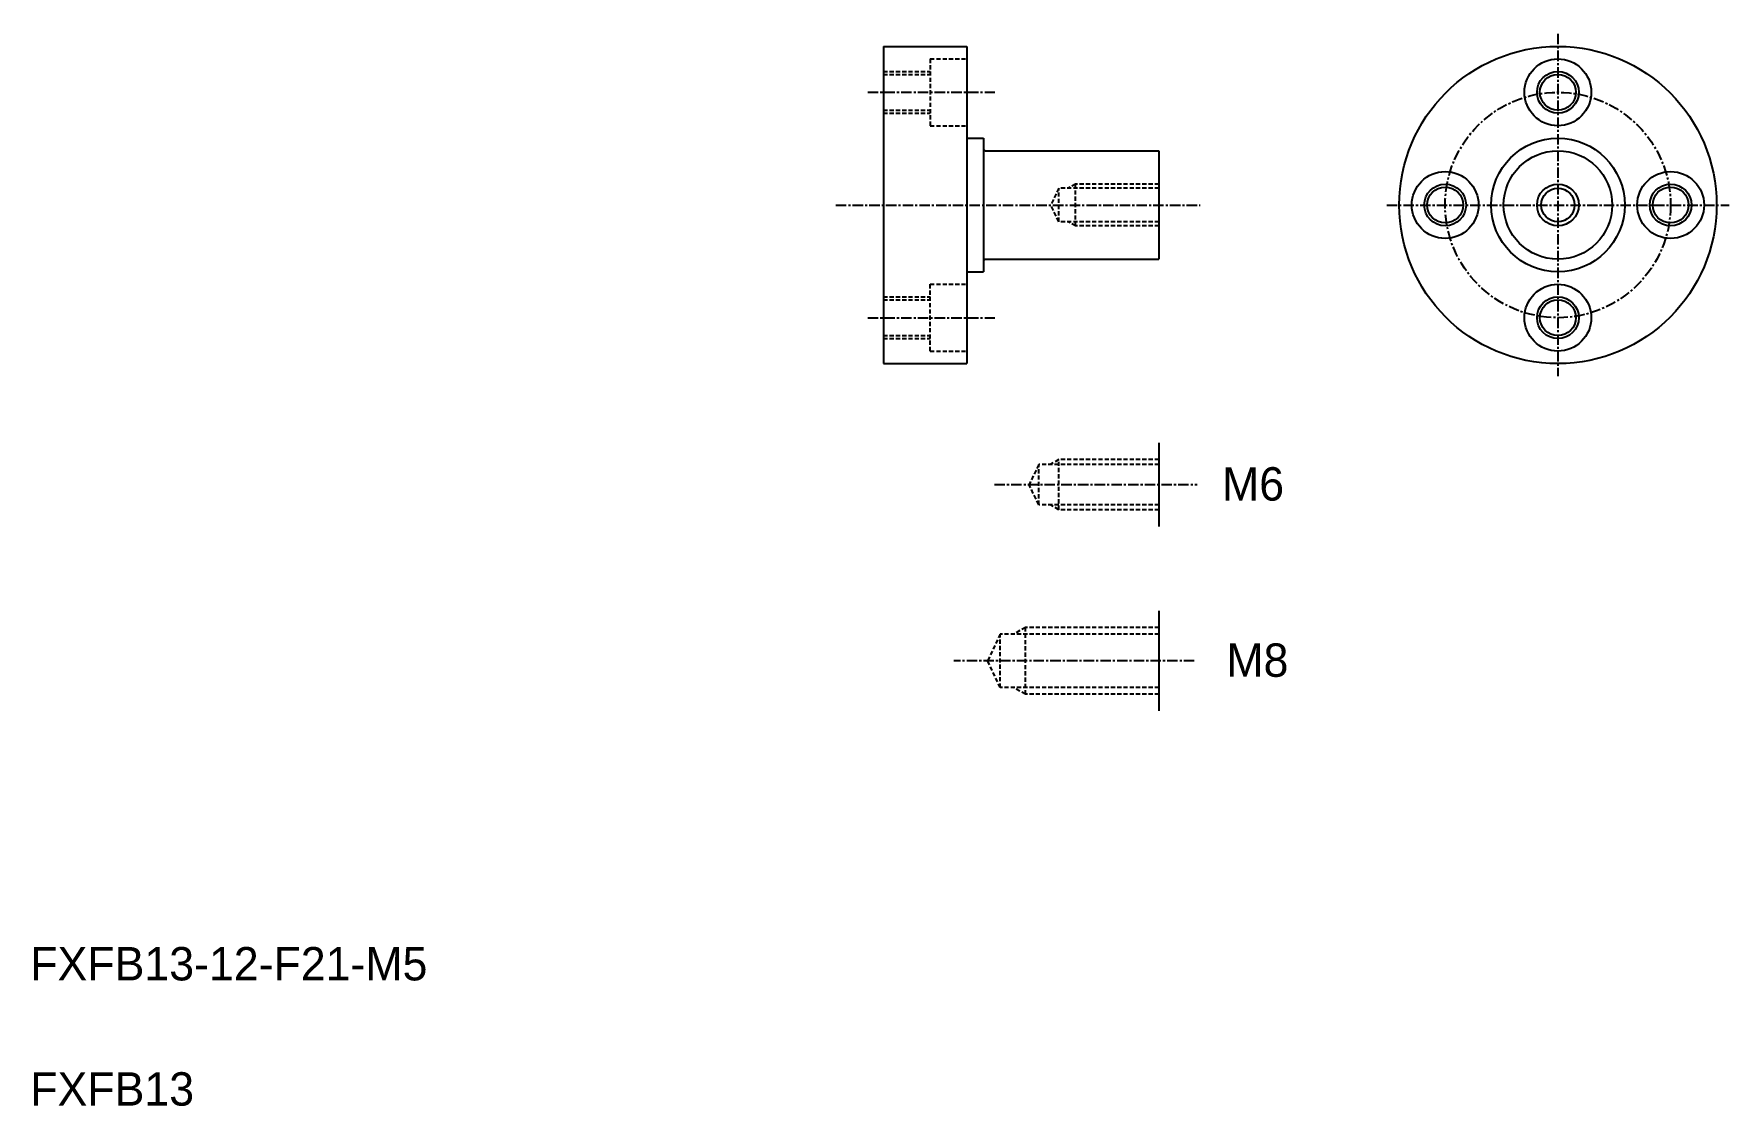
# Model space of a CAD drawing. Extents: x 10 to 213, y 10 to 138.
import ezdxf

# ---------------------------------------------------------------- set-up
doc = ezdxf.new("R2010")
doc.units = 0
doc.linetypes.add('CENTER', pattern=[2, 1.25, -0.25, 0.25, -0.25])
doc.linetypes.add('DASHED', pattern=[0.75, 0.5, -0.25])
doc.layers.get('0').update_dxf_attribs({"linetype": 'CONTINUOUS'})
doc.layers.add('CENTER', color=1, linetype='CENTER')

msp = doc.modelspace()

# ---------------------------------------------------------------- linework, layer by layer
at = {"color": 7, "linetype": 'CONTINUOUS'}
for p, q in [((112.16, 136.89), (122.16, 136.89)), ((112.16, 136.89), (112.16, 98.89)), ((122.16, 136.89), (122.16, 98.89)), ((122.16, 125.89), (124.16, 125.89)), ((124.16, 125.89), (124.16, 109.89)), ((124.36, 124.39), (145.16, 124.39)), ((145.16, 124.39), (145.16, 111.39)), ((122.16, 117.89), (122.16, 117.89)), ((122.16, 109.89), (124.16, 109.89)), ((124.36, 111.39), (145.16, 111.39)), ((112.16, 98.89), (122.16, 98.89)), ((145.16, 89.39), (145.16, 79.39)), ((145.16, 69.28), (145.16, 57.28))]:
    msp.add_line(p, q, dxfattribs=at)
at = {"color": 3, "linetype": 'DASHED'}
for p, q in [((117.76, 135.39), (117.76, 127.39)), ((117.76, 135.39), (122.16, 135.39)), ((112.16, 133.89), (117.76, 133.89)), ((112.16, 133.54), (117.76, 133.54)), ((112.16, 129.24), (117.76, 129.24)), ((112.16, 128.89), (117.76, 128.89)), ((117.76, 127.39), (122.16, 127.39)), ((122.16, 127.39), (122.16, 127.39)), ((133.16, 119.89), (132.21, 117.89)), ((133.16, 115.89), (133.16, 119.89)), ((145.16, 119.89), (133.16, 119.89)), ((135.16, 120.39), (134.29, 119.89)), ((135.16, 115.39), (135.16, 120.39)), ((145.16, 120.39), (135.16, 120.39)), ((133.16, 115.89), (132.21, 117.89)), ((145.16, 115.89), (133.16, 115.89)), ((135.16, 115.39), (134.29, 115.89)), ((145.16, 115.39), (135.16, 115.39)), ((117.76, 100.39), (117.76, 108.39)), ((117.76, 108.39), (122.16, 108.39)), ((122.16, 108.39), (122.16, 108.39)), ((112.16, 106.89), (117.76, 106.89)), ((112.16, 106.54), (117.76, 106.54)), ((112.16, 102.24), (117.76, 102.24)), ((112.16, 101.89), (117.76, 101.89)), ((117.76, 100.39), (122.16, 100.39)), ((133.16, 87.39), (132.12, 86.79)), ((133.16, 81.39), (133.16, 87.39)), ((145.16, 87.39), (133.16, 87.39)), ((130.76, 86.79), (129.62, 84.39)), ((145.16, 86.79), (130.76, 86.79)), ((130.76, 81.99), (130.76, 86.79)), ((130.76, 81.99), (129.62, 84.39)), ((145.16, 81.99), (130.76, 81.99)), ((133.16, 81.39), (132.12, 81.99)), ((145.16, 81.39), (133.16, 81.39)), ((129.16, 67.28), (127.77, 66.48)), ((145.16, 67.28), (129.16, 67.28)), ((129.16, 59.28), (129.16, 67.28)), ((126.16, 66.48), (124.64, 63.28)), ((145.16, 66.48), (126.16, 66.48)), ((126.16, 60.08), (126.16, 66.48)), ((126.16, 60.08), (124.64, 63.28)), ((145.16, 60.08), (126.16, 60.08)), ((129.16, 59.28), (127.77, 60.08)), ((145.16, 59.28), (129.16, 59.28))]:
    msp.add_line(p, q, dxfattribs=at)
at = {"color": 7, "linetype": 'CONTINUOUS'}
for centre, radius in [((192.93, 117.89), 19), ((192.93, 131.39), 4), ((192.93, 131.39), 2.15), ((192.93, 117.89), 8), ((192.93, 117.89), 6.5), ((179.43, 117.89), 4), ((206.43, 117.89), 4), ((179.43, 117.89), 2.15), ((192.93, 117.89), 2), ((206.43, 117.89), 2.15), ((192.93, 104.39), 4), ((192.93, 104.39), 2.15)]:
    msp.add_circle(centre, radius, dxfattribs=at)
at = {"color": 3, "linetype": 'CONTINUOUS'}
for centre in [(192.93, 131.39), (179.43, 117.89), (192.93, 117.89), (206.43, 117.89), (192.93, 104.39)]:
    msp.add_circle(centre, 2.5, dxfattribs=at)
at = {"color": 7, "linetype": 'CONTINUOUS'}
for centre, start, end in [((124.36, 124.59), 180, 270), ((124.36, 111.19), 90, 180)]:
    msp.add_arc(centre, 0.2, start, end, dxfattribs=at)
at = {"layer": 'CENTER', "color": 1, "linetype": 'CENTER'}
for p, q in [((192.93, 138.39), (192.93, 97.39)), ((110.29, 131.39), (125.52, 131.39)), ((106.47, 117.89), (150.1, 117.89)), ((172.43, 117.89), (213.43, 117.89)), ((110.29, 104.39), (125.52, 104.39)), ((125.46, 84.39), (149.72, 84.39)), ((149.39, 63.28), (120.61, 63.28))]:
    msp.add_line(p, q, dxfattribs=at)
msp.add_circle((192.93, 117.89), 13.5, dxfattribs=at)

# ---------------------------------------------------------------- texts
at = {"color": 7, "linetype": 'CONTINUOUS'}
for s, p in [('M6', (152.71, 82.48)), ('M8', (153.23, 61.37)), ('FXFB13-12-F21-M5', (10, 25)), ('FXFB13', (10, 10))]:
    msp.add_text(s, height=4, dxfattribs=at).set_placement(p)

doc.saveas('drawing.dxf')
